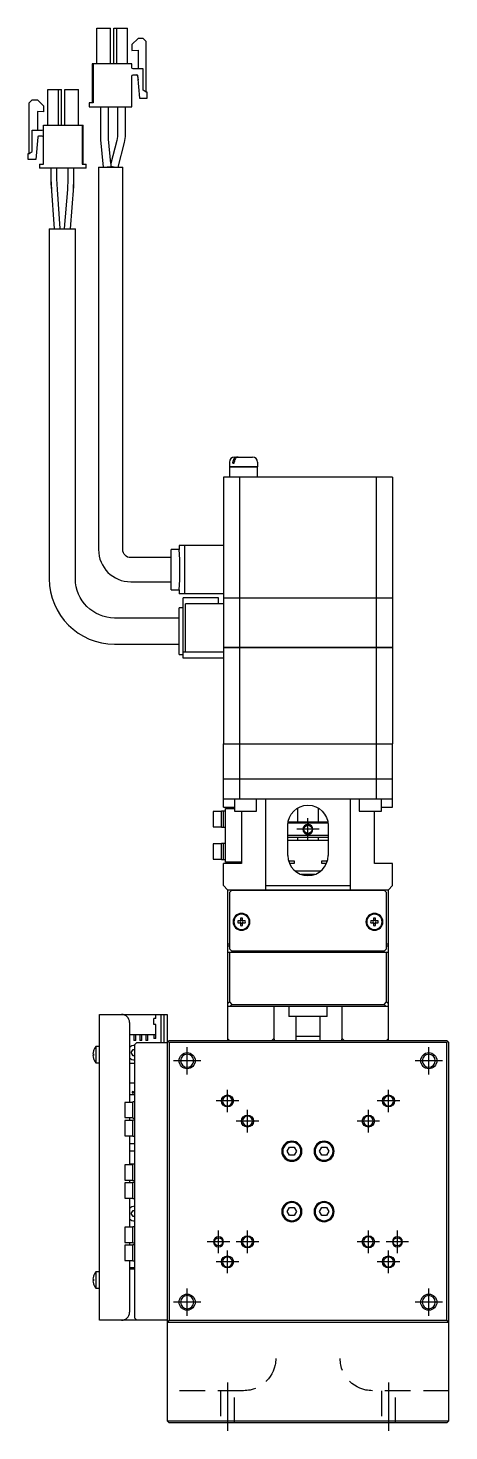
# Model space of a CAD drawing. Extents: x 0 to 956, y -8 to 832.
# Drawn here: x 359.6 to 464.1, y 8 to 356.6 of the extents above; entities that cross this region are included whole.
import ezdxf

# ---------------------------------------------------------------- set-up
doc = ezdxf.new("R2010")
doc.units = 0
doc.header["$LTSCALE"] = 0.5
doc.linetypes.add('CENTER', pattern=[50.8, 31.75, -6.35, 6.35, -6.35])
doc.linetypes.add('DASHED', pattern=[19.05, 12.7, -6.35])
for name, color, linetype in [('MSM_CENTER', 1, 'CENTER'), ('MSM_CONTINUOUS', 7, 'CONTINUOUS'), ('MSM_DASHED', 4, 'DASHED'), ('MSM_NARROW', 5, 'CONTINUOUS')]:
    doc.layers.add(name, color=color, linetype=linetype)

msp = doc.modelspace()

# ---------------------------------------------------------------- linework, layer by layer
at = {"layer": 'MSM_CENTER'}
for p, q in [((431.9, 157.5), (426.3, 157.5)), ((429.1, 154.7), (429.1, 160.3)), ((399.1, 96.6), (399.1, 103.4)), ((459.1, 96.6), (459.1, 103.4)), ((402.5, 100), (395.7, 100)), ((462.5, 100), (455.7, 100)), ((409.1, 87.2), (409.1, 92.8)), ((449.1, 87.2), (449.1, 92.8)), ((411.9, 90), (406.3, 90)), ((414.1, 82.2), (414.1, 87.8)), ((444.1, 82.2), (444.1, 87.8)), ((451.9, 90), (446.3, 90)), ((416.9, 85), (411.3, 85)), ((446.9, 85), (441.3, 85)), ((406.9, 52.2), (406.9, 57.8)), ((414.1, 52.2), (414.1, 57.8)), ((444.1, 52.2), (444.1, 57.8)), ((451.3, 52.2), (451.3, 57.8)), ((409.7, 55), (404.1, 55)), ((409.1, 47.2), (409.1, 52.8)), ((416.9, 55), (411.3, 55)), ((446.9, 55), (441.3, 55)), ((454.1, 55), (448.5, 55)), ((449.1, 47.2), (449.1, 52.8)), ((411.9, 50), (406.3, 50)), ((451.9, 50), (446.3, 50)), ((399.1, 36.6), (399.1, 43.4)), ((459.1, 36.6), (459.1, 43.4)), ((402.5, 40), (395.7, 40)), ((462.5, 40), (455.7, 40)), ((409.1, 20), (409.1, 8)), ((449.1, 20), (449.1, 8))]:
    msp.add_line(p, q, dxfattribs=at)
at = {"layer": 'MSM_CONTINUOUS'}
for p, q in [((376.7, 347.7), (376.7, 356.6)), ((376.7, 356.6), (380.1, 356.6)), ((376.7, 347.7), (376.7, 356.6)), ((380.1, 347.7), (380.1, 356.6)), ((380.9, 347.7), (380.9, 356.6)), ((380.9, 356.6), (384.3, 356.6)), ((380.9, 347.7), (380.9, 356.6)), ((381.65, 347.7), (381.65, 356.6)), ((384.3, 347.7), (384.3, 356.6)), ((386.9, 354), (385.4, 352.5)), ((386.9, 354), (385.4, 352.5)), ((385.4, 352.5), (385.4, 351)), ((385.4, 352.5), (385.4, 351)), ((388.2, 354), (386.9, 354)), ((388.9, 353.3), (388.2, 354)), ((388.9, 340.7), (388.9, 353.3)), ((385.4, 351), (386.9, 351.13)), ((386.9, 351.13), (386.9, 346.45)), ((386.9, 351.13), (386.9, 346.45)), ((375.8, 347.7), (375.55, 347.7)), ((375.55, 347.7), (375.55, 338)), ((375.8, 347.7), (375.8, 338)), ((385.4, 347.7), (375.8, 347.7)), ((375.8, 347.7), (375.8, 338)), ((385.4, 346.75), (385.4, 347.7)), ((388.2, 346.45), (385.7, 346.45)), ((388.2, 341.2), (388.2, 346.45)), ((385.4, 337), (385.4, 344.65)), ((385.7, 344.95), (386.6, 344.95)), ((386.8, 344.77), (387.29, 339.2)), ((386.8, 344.77), (386.9, 343.62)), ((386.8, 344.77), (387.29, 339.2)), ((386.8, 344.77), (386.9, 343.62)), ((386.9, 343.62), (386.9, 343.62)), ((359.9, 338.05), (360.6, 338.75)), ((360.6, 338.75), (361.9, 338.75)), ((361.9, 338.75), (363.4, 337.25)), ((364.5, 332.45), (364.5, 341.35)), ((364.5, 341.35), (367.9, 341.35)), ((367.15, 332.45), (367.15, 341.35)), ((367.9, 332.45), (367.9, 341.35)), ((368.7, 332.45), (368.7, 341.35)), ((368.7, 341.35), (372.1, 341.35)), ((372.1, 332.45), (372.1, 341.35)), ((387.29, 339.2), (389.2, 339.2)), ((388.9, 340.7), (388.2, 341.2)), ((389.2, 340.7), (388.9, 340.7)), ((389.2, 339.2), (389.2, 340.7)), ((359.9, 325.45), (359.9, 338.05)), ((361.9, 335.88), (361.9, 331.2)), ((363.4, 335.75), (361.9, 335.88)), ((363.4, 337.25), (363.4, 335.75)), ((374.8, 338), (374.8, 337)), ((375.8, 338), (374.8, 338)), ((374.8, 338), (374.8, 337)), ((374.8, 337), (385.4, 337)), ((377.58, 337), (377.58, 329.1)), ((379.58, 329.1), (379.58, 337)), ((381.78, 337), (381.78, 329.64)), ((383.78, 329.64), (383.78, 337)), ((360.6, 325.95), (360.6, 331.2)), ((360.6, 331.2), (363.1, 331.2)), ((363.4, 322.75), (363.4, 332.45)), ((363.4, 332.45), (373.25, 332.45)), ((373, 332.45), (373, 322.75)), ((373.25, 322.75), (373.25, 332.45)), ((362, 329.52), (361.51, 323.95)), ((363.1, 329.7), (362.2, 329.7)), ((377.58, 329.1), (377.59, 328.81)), ((377.59, 328.81), (378.25, 322)), ((379.58, 329), (379.58, 329.1)), ((380.16, 322.95), (379.58, 329)), ((381.65, 328.63), (380.16, 322.95)), ((381.78, 329.64), (381.65, 328.63)), ((381.98, 322), (383.58, 328.13)), ((383.58, 328.13), (383.78, 329.64)), ((359.6, 325.45), (359.9, 325.45)), ((359.6, 323.95), (359.6, 325.45)), ((359.9, 325.45), (360.6, 325.95)), ((361.51, 323.95), (359.6, 323.95)), ((362.4, 322.75), (362.4, 321.75)), ((362.4, 322.75), (363.4, 322.75)), ((374, 321.75), (362.4, 321.75)), ((365.28, 321.75), (365.28, 318.12)), ((366.78, 319.12), (366.78, 321.75)), ((369.48, 321.75), (369.48, 319.12)), ((370.98, 318.15), (370.98, 321.75)), ((373, 322.75), (374, 322.75)), ((374, 321.75), (374, 322.75)), ((377.1, 322), (383.1, 322)), ((377.1, 322), (377.1, 227)), ((380.25, 322.1), (379.25, 322)), ((380.16, 322.95), (380.11, 322.22)), ((380.24, 322.19), (380.11, 322.22)), ((380.95, 322), (380.11, 322.22)), ((380.11, 322.22), (380.24, 322.19)), ((380.24, 322.19), (380.95, 322)), ((380.25, 322.1), (380.24, 322.19)), ((383.1, 227), (383.1, 322)), ((365.28, 319.12), (365.38, 316.38)), ((365.31, 317.32), (366.1, 306.75)), ((366.87, 316.49), (366.78, 319.12)), ((369.48, 319.12), (369.37, 316.49)), ((370.1, 306.75), (370.94, 317.29)), ((370.87, 316.37), (370.98, 319.12)), ((367.6, 306.81), (366.87, 316.49)), ((369.37, 316.49), (368.6, 306.81)), ((364.85, 306.75), (371.35, 306.75)), ((364.85, 306.75), (364.85, 219.75)), ((371.35, 219.75), (371.35, 306.75)), ((409.6, 248.7), (409.6, 247.55)), ((416.6, 247.55), (409.6, 247.55)), ((409.65, 247.55), (409.65, 247.5)), ((410.46, 248.5), (410.46, 248.7)), ((410.46, 248.5), (410.81, 248.5)), ((410.81, 248.5), (410.81, 248.7)), ((410.9, 250), (415.3, 250)), ((416.55, 247.5), (416.55, 247.55)), ((416.6, 248.7), (416.6, 247.55)), ((408.1, 245), (408.1, 215.05)), ((450.1, 245), (408.1, 245)), ((416.6, 247.5), (409.6, 247.5)), ((409.6, 247.5), (409.6, 245)), ((412.13, 245), (412.13, 215.05)), ((416.6, 245), (416.6, 247.5)), ((446.07, 245), (446.07, 215.05)), ((450.1, 245), (450.1, 215.05)), ((395.1, 217), (395.1, 227)), ((397.11, 227), (395.1, 227)), ((408.1, 228), (397.11, 228)), ((397.11, 228), (397.11, 227)), ((398.53, 216), (398.53, 228)), ((395.1, 225), (385.1, 225)), ((385.1, 219), (395.1, 219)), ((395.1, 217), (397.11, 217)), ((397.11, 217), (397.11, 216)), ((408.1, 216), (397.11, 216)), ((406.9, 215), (398.1, 215)), ((398.1, 200), (398.1, 215)), ((398.7, 201.5), (398.7, 213.5)), ((408.1, 213.5), (398.7, 213.5)), ((406.9, 213.5), (406.9, 215)), ((408.1, 215.05), (450.1, 215.05)), ((408.1, 215), (450.1, 215)), ((408.1, 215), (408.1, 178.75)), ((408.15, 215.05), (408.15, 215)), ((412.13, 215), (412.13, 202.75)), ((412.39, 215.05), (412.39, 215)), ((445.81, 215.05), (445.81, 215)), ((446.07, 215), (446.07, 202.75)), ((450.05, 215.05), (450.05, 215)), ((450.1, 215), (450.1, 202.75)), ((397.1, 210), (381.1, 210)), ((397.1, 200.93), (397.1, 212.57)), ((398.1, 212.57), (397.1, 212.57)), ((381.1, 203.5), (397.1, 203.5)), ((408.1, 202.75), (450.1, 202.75)), ((408.1, 202.7), (450.1, 202.7)), ((408.15, 202.75), (408.15, 202.7)), ((412.13, 202.7), (412.13, 178.75)), ((412.39, 202.75), (412.39, 202.7)), ((445.81, 202.75), (445.81, 202.7)), ((446.07, 202.7), (446.07, 178.75)), ((450.05, 202.75), (450.05, 202.7)), ((450.1, 202.7), (450.1, 178.75)), ((397.1, 200.93), (398.1, 200.93)), ((408.1, 201.5), (398.1, 201.5)), ((408.1, 200), (398.1, 200)), ((408.1, 178.75), (450.1, 178.75)), ((408.1, 178.7), (450.1, 178.7)), ((408.1, 163), (408.1, 178.7)), ((408.15, 178.75), (408.15, 178.7)), ((412.13, 178.7), (412.13, 170)), ((412.39, 178.75), (412.39, 178.7)), ((445.81, 178.75), (445.81, 178.7)), ((446.07, 178.7), (446.07, 170)), ((450.05, 178.75), (450.05, 178.7)), ((450.1, 163), (450.1, 178.7)), ((408.1, 170), (450.1, 170)), ((412.1, 170), (412.1, 165)), ((446.1, 165), (446.1, 170)), ((450.1, 165), (408.1, 165)), ((410.85, 165), (410.85, 162)), ((416.35, 162), (416.35, 165)), ((418.6, 142.5), (418.6, 165)), ((439.6, 165), (439.6, 142.5)), ((441.85, 165), (441.85, 162)), ((447.35, 162), (447.35, 165)), ((405.6, 161.9), (405.6, 158.1)), ((407.6, 161.9), (405.6, 161.9)), ((407.6, 158), (407.6, 162)), ((408.6, 162), (407.6, 162)), ((408.1, 163), (410.85, 163)), ((408.1, 158), (408.1, 162)), ((408.6, 149.3), (408.6, 162.7)), ((408.6, 162.7), (410.85, 162.7)), ((410.85, 162), (416.35, 162)), ((412.6, 162), (412.6, 149)), ((426.6, 159.3), (426.6, 162.83)), ((431.6, 162.83), (431.6, 159.3)), ((441.85, 162), (447.35, 162)), ((445.6, 149), (445.6, 162)), ((447.35, 163), (450.1, 163)), ((405.6, 158.1), (407.6, 158.1)), ((407.6, 158), (408.6, 158)), ((424.1, 151), (424.1, 158.5)), ((424.14, 159.1), (434.07, 159.1)), ((434.04, 159.3), (424.17, 159.3)), ((434.1, 158.5), (434.1, 151)), ((405.6, 153.9), (405.6, 150.1)), ((407.6, 153.9), (405.6, 153.9)), ((407.6, 150), (407.6, 154)), ((408.6, 154), (407.6, 154)), ((408.1, 150), (408.1, 154)), ((434.1, 156), (424.1, 156)), ((434.1, 155.5), (424.1, 155.5)), ((424.1, 154.8), (434.1, 154.8)), ((426.6, 154.8), (426.6, 155.5)), ((431.6, 155.5), (431.6, 154.8)), ((405.6, 150.1), (407.6, 150.1)), ((407.6, 150), (408.6, 150)), ((408.1, 143.5), (408.1, 149)), ((412.6, 149), (408.1, 149)), ((412.6, 149.3), (408.6, 149.3)), ((425.77, 149.6), (424.3, 149.6)), ((424.48, 149.1), (425.77, 149.1)), ((425.75, 149.1), (425.75, 149.6)), ((425.77, 149.1), (425.77, 149.6)), ((432.23, 147.1), (425.97, 147.1)), ((432.43, 149.6), (432.43, 149.1)), ((433.9, 149.6), (432.43, 149.6)), ((432.43, 149.1), (433.73, 149.1)), ((432.45, 149.6), (432.45, 149.1)), ((450.1, 149), (445.6, 149)), ((450.1, 143.5), (450.1, 149)), ((408.1, 143.5), (409.1, 142.5)), ((418.6, 143.5), (439.6, 143.5)), ((430.81, 146.3), (427.4, 146.3)), ((427.85, 146.16), (427.85, 146.3)), ((430.35, 146.3), (430.35, 146.16)), ((449.1, 142.5), (450.1, 143.5)), ((409.1, 142.5), (449.1, 142.5)), ((409.1, 142.5), (409.1, 105)), ((410.1, 142.3), (409.6, 141.8)), ((409.6, 141.8), (409.6, 127.8)), ((448.1, 142.3), (410.1, 142.3)), ((419.1, 142.5), (419.1, 142.3)), ((421.6, 142.5), (421.6, 142.3)), ((436.6, 142.3), (436.6, 142.5)), ((439.1, 142.3), (439.1, 142.5)), ((448.6, 141.8), (448.1, 142.3)), ((448.6, 127.8), (448.6, 141.8)), ((449.1, 105), (449.1, 142.5)), ((412.36, 134.74), (411.68, 134.74)), ((411.68, 134.26), (412.36, 134.26)), ((412.36, 135.42), (412.36, 134.74)), ((412.36, 134.26), (412.36, 133.58)), ((412.84, 134.74), (412.84, 135.42)), ((413.52, 134.74), (412.84, 134.74)), ((412.84, 133.58), (412.84, 134.26)), ((412.84, 134.26), (413.52, 134.26)), ((445.36, 134.74), (444.68, 134.74)), ((444.68, 134.26), (445.36, 134.26)), ((445.36, 135.42), (445.36, 134.74)), ((445.36, 134.26), (445.36, 133.58)), ((445.84, 134.74), (445.84, 135.42)), ((446.52, 134.74), (445.84, 134.74)), ((445.84, 134.26), (446.52, 134.26)), ((445.84, 133.58), (445.84, 134.26)), ((409.1, 129), (409.6, 129)), ((448.6, 129), (449.1, 129)), ((409.6, 128.5), (409.1, 128.5)), ((409.1, 127), (449.1, 127)), ((409.6, 127.8), (410.1, 127.3)), ((409.6, 127), (409.6, 114.61)), ((410.1, 127.3), (448.1, 127.3)), ((419.1, 127.3), (419.1, 127)), ((420.85, 127), (420.85, 127.3)), ((424.1, 127.3), (424.1, 127.2)), ((424.1, 127.2), (434.1, 127.2)), ((424.1, 127.2), (424.3, 127)), ((433.9, 127), (434.1, 127.2)), ((434.1, 127.2), (434.1, 127.3)), ((437.35, 127.3), (437.35, 127)), ((439.1, 127), (439.1, 127.3)), ((448.1, 127.3), (448.6, 127.8)), ((449.1, 128.5), (448.6, 128.5)), ((448.6, 114.61), (448.6, 127)), ((409.1, 114.11), (409.6, 114.61)), ((449.1, 113.5), (409.1, 113.5)), ((409.6, 114.61), (410.21, 114)), ((410.21, 114), (409.71, 113.5)), ((410.21, 114), (447.99, 114)), ((420.62, 113.5), (420.62, 105.5)), ((424.35, 113.5), (424.35, 111)), ((433.85, 111), (433.85, 113.5)), ((437.59, 105.5), (437.59, 113.5)), ((447.99, 114), (448.6, 114.61)), ((448.49, 113.5), (447.99, 114)), ((448.6, 114.61), (449.1, 114.11)), ((377.3, 35.5), (377.3, 111.5)), ((377.3, 111.5), (394.1, 111.5)), ((384.8, 109.5), (384.8, 89.65)), ((391.35, 110.5), (390.85, 110.5)), ((390.85, 109), (390.85, 110.5)), ((391.35, 109), (390.85, 109)), ((391.35, 110.5), (391.35, 111.5)), ((391.35, 105.5), (391.35, 109)), ((392.6, 111.5), (392.6, 104.5)), ((393.3, 111.5), (393.3, 104.5)), ((394.1, 111.5), (394.1, 10.5)), ((433.85, 111), (424.35, 111)), ((426.1, 111), (426.1, 105)), ((432.1, 105), (432.1, 111)), ((384.8, 106.5), (391.35, 106.5)), ((384.85, 105), (384.8, 105)), ((384.85, 105), (384.85, 106.5)), ((385.85, 106.5), (385.85, 105)), ((386.35, 105), (385.85, 105)), ((386.35, 105), (386.35, 106.5)), ((387.35, 106.5), (387.35, 105)), ((387.85, 105), (387.35, 105)), ((387.85, 105), (387.85, 106.5)), ((388.85, 106.5), (388.85, 105)), ((389.35, 105), (388.85, 105)), ((389.35, 105), (389.35, 106.5)), ((390.85, 106.5), (390.85, 105.5)), ((391.35, 105.5), (390.85, 105.5)), ((394.1, 104.5), (394.35, 104.75)), ((394.35, 104.75), (394.6, 105)), ((394.6, 104.5), (394.35, 104.75)), ((394.6, 105), (463.6, 105)), ((409.6, 105), (409.1, 105.5)), ((420.62, 105.5), (420.12, 105)), ((432.1, 106), (426.1, 106)), ((438.09, 105), (437.59, 105.5)), ((449.1, 105.5), (448.6, 105)), ((463.6, 105), (463.85, 104.75)), ((463.85, 104.75), (463.6, 104.5)), ((463.85, 104.75), (464.1, 104.5)), ((375.71, 101.7), (375.85, 101.7)), ((375.85, 101.3), (375.71, 101.3)), ((375.85, 102.45), (375.85, 102.43)), ((375.85, 101.7), (375.85, 101.3)), ((376.4, 103.5), (376.4, 99.5)), ((377.3, 103.5), (376.4, 103.5)), ((385.24, 102), (385.67, 102.75)), ((385.67, 101.25), (385.24, 102)), ((385.67, 102.75), (386.1, 102.75)), ((386.1, 101.25), (385.67, 101.25)), ((386.6, 104.5), (386.1, 104)), ((386.1, 36), (386.1, 104)), ((386.6, 104.5), (394.1, 104.5)), ((394.6, 104.5), (394.6, 35.5)), ((463.6, 104.5), (394.6, 104.5)), ((463.6, 35.5), (463.6, 104.5)), ((464.1, 10.5), (464.1, 104.5)), ((375.85, 100.57), (375.85, 100.55)), ((376.4, 99.5), (377.3, 99.5)), ((384.8, 99.35), (386.1, 99.35)), ((386.1, 94.45), (384.8, 94.45)), ((386.1, 91.5), (384.8, 91.5)), ((383.6, 89.65), (383.6, 85.85)), ((385.6, 89.65), (383.6, 89.65)), ((385.6, 85.75), (385.6, 89.75)), ((386.1, 89.75), (385.6, 89.75)), ((383.6, 85.85), (385.6, 85.85)), ((383.6, 85.15), (383.6, 81.35)), ((385.6, 85.15), (383.6, 85.15)), ((384.8, 85.85), (384.8, 85.15)), ((385.6, 85.75), (386.1, 85.75)), ((385.6, 81.25), (385.6, 85.25)), ((386.1, 85.25), (385.6, 85.25)), ((383.6, 81.35), (385.6, 81.35)), ((384.8, 81.35), (384.8, 74.15)), ((385.6, 81.25), (386.1, 81.25)), ((384.8, 79.42), (386.1, 79.42)), ((386.1, 77.54), (384.8, 77.54)), ((423.95, 77.5), (424.52, 78.5)), ((424.52, 76.5), (423.95, 77.5)), ((424.52, 78.5), (425.68, 78.5)), ((425.68, 78.5), (426.26, 77.5)), ((426.26, 77.5), (425.68, 76.5)), ((431.95, 77.5), (432.52, 78.5)), ((432.52, 76.5), (431.95, 77.5)), ((432.52, 78.5), (433.68, 78.5)), ((433.68, 78.5), (434.26, 77.5)), ((434.26, 77.5), (433.68, 76.5)), ((383.6, 74.15), (383.6, 70.35)), ((385.6, 74.15), (383.6, 74.15)), ((384.8, 74.34), (386.1, 74.34)), ((385.6, 70.25), (385.6, 74.25)), ((386.1, 74.25), (385.6, 74.25)), ((425.68, 76.5), (424.52, 76.5)), ((433.68, 76.5), (432.52, 76.5)), ((383.6, 70.35), (385.6, 70.35)), ((384.8, 70.35), (384.8, 69.65)), ((385.6, 70.25), (386.1, 70.25)), ((385.6, 65.75), (385.6, 69.75)), ((386.1, 69.75), (385.6, 69.75)), ((383.6, 69.65), (383.6, 65.85)), ((385.6, 69.65), (383.6, 69.65)), ((383.6, 65.85), (385.6, 65.85)), ((384.8, 65.85), (384.8, 58.65)), ((385.24, 62), (385.67, 62.75)), ((385.6, 65.75), (386.1, 65.75)), ((385.67, 62.75), (386.1, 62.75)), ((423.95, 62.5), (424.52, 63.5)), ((424.52, 63.5), (425.68, 63.5)), ((425.68, 63.5), (426.26, 62.5)), ((431.95, 62.5), (432.52, 63.5)), ((432.52, 63.5), (433.68, 63.5)), ((433.68, 63.5), (434.26, 62.5)), ((385.67, 61.25), (385.24, 62)), ((386.1, 61.25), (385.67, 61.25)), ((424.52, 61.5), (423.95, 62.5)), ((425.68, 61.5), (424.52, 61.5)), ((426.26, 62.5), (425.68, 61.5)), ((432.52, 61.5), (431.95, 62.5)), ((433.68, 61.5), (432.52, 61.5)), ((434.26, 62.5), (433.68, 61.5)), ((383.6, 58.65), (383.6, 54.85)), ((385.6, 58.65), (383.6, 58.65)), ((385.6, 54.75), (385.6, 58.75)), ((386.1, 58.75), (385.6, 58.75)), ((383.6, 54.85), (385.6, 54.85)), ((383.6, 54.15), (383.6, 50.35)), ((385.6, 54.15), (383.6, 54.15)), ((384.8, 54.85), (384.8, 54.15)), ((385.6, 54.75), (386.1, 54.75)), ((385.6, 50.25), (385.6, 54.25)), ((386.1, 54.25), (385.6, 54.25)), ((383.6, 50.35), (385.6, 50.35)), ((384.8, 50.35), (384.8, 37.5)), ((385.6, 50.25), (386.1, 50.25)), ((375.71, 45.7), (375.85, 45.7)), ((375.85, 46.45), (375.85, 46.43)), ((375.85, 45.7), (375.85, 45.3)), ((376.4, 47.5), (376.4, 43.5)), ((377.3, 47.5), (376.4, 47.5)), ((386.1, 48.5), (384.8, 48.5)), ((386.1, 48.2), (384.8, 48.2)), ((375.85, 45.3), (375.71, 45.3)), ((375.85, 44.57), (375.85, 44.55)), ((376.4, 43.5), (377.3, 43.5)), ((394.1, 35.5), (377.3, 35.5)), ((386.1, 36), (386.6, 35.5)), ((394.6, 35), (394.1, 35.5)), ((394.1, 35), (464.1, 35)), ((394.35, 35.25), (394.6, 35.5)), ((394.6, 35.5), (463.6, 35.5)), ((463.6, 35.5), (463.85, 35.25)), ((463.85, 35.25), (463.6, 35)), ((464.1, 35.5), (463.85, 35.25)), ((394.1, 10.5), (464.1, 10.5)), ((394.1, 10.5), (394.6, 10)), ((464.1, 10.5), (463.6, 10)), ((463.6, 10), (394.6, 10))]:
    msp.add_line(p, q, dxfattribs=at)
for centre in [(429.1, 157.5), (406.9, 55), (451.3, 55)]:
    msp.add_circle(centre, 1.01, dxfattribs=at)
at = {"layer": 'MSM_CONTINUOUS', "extrusion": (0, 0, -1)}
for centre, radius in [((-412.6, 134.5), 2.1), ((-412.6, 134.5), 1.9), ((-445.6, 134.5), 2.1), ((-445.6, 134.5), 1.9), ((-399.1, 100), 1.62), ((-459.1, 100), 1.62), ((-385.63, 92.13), 0.2), ((-409.1, 90), 1.23), ((-449.1, 90), 1.23), ((-414.1, 85), 1.23), ((-444.1, 85), 1.23), ((-425.1, 77.5), 2.5), ((-425.1, 77.5), 2.25), ((-433.1, 77.5), 2.5), ((-433.1, 77.5), 2.25), ((-425.1, 62.5), 2.5), ((-425.1, 62.5), 2.25), ((-433.1, 62.5), 2.5), ((-433.1, 62.5), 2.25), ((-414.1, 55), 1.23), ((-444.1, 55), 1.23), ((-409.1, 50), 1.23), ((-449.1, 50), 1.23), ((-399.1, 40), 1.62), ((-459.1, 40), 1.62)]:
    msp.add_circle(centre, radius, dxfattribs=at)
for centre, radius, start, end in [((-385.7, 346.75), 0.3, 270, 0), ((-385.7, 344.65), 0.3, 0, 90), ((-386.6, 344.75), 0.2, 90, 175), ((-385.1, 227), 2, 270, 0), ((-381.1, 219.75), 9.75, 270, 0), ((-429.1, 158.5), 5, 0, 180), ((-386.1, 102), 1.9, 46.8264, 90), ((-391.18, 104.36), 0.2, 45.9308, 134.0692), ((-386.1, 102), 1.9, 270, 313.1736), ((-386.1, 62), 1.9, 46.8264, 90), ((-385.47, 65.95), 0.2, 227.5458, 331.6406), ((-386.1, 62), 1.9, 270.0001, 313.1736)]:
    msp.add_arc(centre, radius, start, end, dxfattribs=at)
at = {"layer": 'MSM_CONTINUOUS'}
for centre, radius, start, end in [((386.6, 344.75), 0.2, 5, 90), ((386.6, 344.75), 0.2, 5, 90), ((363.1, 331.5), 0.3, 270, 0), ((362.2, 329.5), 0.2, 90, 175), ((363.1, 329.4), 0.3, 0, 90), ((376.03, 318.12), 10.75, 180, 184.2892), ((360.23, 318.15), 10.75, 355.452, 0), ((367.52, 306.81), 0.0791, 313.0199, 358.7436), ((368.68, 306.81), 0.0778, 180.4761, 230.6161), ((410.9, 248.7), 1.3, 90, 180), ((412.12, 248.72), 1.66, 150.2769, 180.5545), ((411.46, 249.11), 0.891, 94.9633, 151.2514), ((412.42, 248.72), 1.61, 145.2137, 180.7416), ((411.77, 249.19), 0.809, 92.7073, 146.3874), ((415.3, 248.7), 1.3, 0, 90), ((385.1, 227), 8, 180, 270), ((337.31, 222), 60, 355.2198, 4.7802), ((381.1, 219.75), 16.25, 180, 270), ((429.1, 151), 5, 180, 0), ((412.6, 134.5), 0.95, 165.3667, 194.6333), ((412.6, 134.5), 0.365, 138.8496, 221.1504), ((412.6, 134.5), 0.95, 75.3667, 104.6333), ((412.6, 134.5), 0.365, 48.8496, 131.1504), ((412.6, 134.5), 0.365, 228.8496, 311.1504), ((412.6, 134.5), 0.95, 255.3667, 284.6333), ((412.6, 134.5), 0.365, 318.8496, 41.1504), ((412.6, 134.5), 0.95, 345.3667, 14.6333), ((445.6, 134.5), 0.95, 165.3667, 194.6333), ((445.6, 134.5), 0.365, 138.8496, 221.1504), ((445.6, 134.5), 0.95, 75.3667, 104.6333), ((445.6, 134.5), 0.365, 48.8496, 131.1504), ((445.6, 134.5), 0.365, 228.8496, 311.1504), ((445.6, 134.5), 0.95, 255.3667, 284.6333), ((445.6, 134.5), 0.365, 318.8496, 41.1504), ((445.6, 134.5), 0.95, 345.3667, 14.6333), ((382.8, 109.5), 2, 0, 90), ((428.11, 107.92), 7.87, 197.8716, 201.74), ((430.06, 107.92), 7.9, 338.3258, 342.179), ((378.9, 101.5), 3.19, 163.0947, 176.4096), ((378.9, 101.5), 3.19, 183.5904, 196.9053), ((378.9, 101.5), 3.2, 141.3178, 162.73), ((378.9, 101.5), 3.2, 197.27, 218.6822), ((378.9, 45.5), 3.19, 163.0947, 176.4096), ((378.9, 45.5), 3.2, 141.3178, 162.73), ((378.9, 45.5), 3.19, 183.5904, 196.9053), ((378.9, 45.5), 3.2, 197.27, 218.6822), ((382.8, 37.5), 2, 270, 0)]:
    msp.add_arc(centre, radius, start, end, dxfattribs=at)
at = {"layer": 'MSM_DASHED'}
for p, q in [((413.1, 18), (394.1, 18)), ((407.35, 18), (407.35, 10)), ((410.85, 10), (410.85, 18)), ((464.1, 18), (445.1, 18)), ((447.35, 18), (447.35, 10)), ((450.85, 10), (450.85, 18))]:
    msp.add_line(p, q, dxfattribs=at)
at = {"layer": 'MSM_DASHED', "extrusion": (0, 0, -1)}
for centre, start, end in [((-413.1, 26), 180, 270), ((-445.1, 26), 270, 0)]:
    msp.add_arc(centre, 8, start, end, dxfattribs=at)
at = {"layer": 'MSM_NARROW', "extrusion": (0, 0, -1)}
for centre in [(-429.1, 157.5), (-406.9, 55), (-451.3, 55)]:
    msp.add_circle(centre, 1.25, dxfattribs=at)
at = {"layer": 'MSM_NARROW'}
for centre, radius in [((399.1, 100), 2), ((459.1, 100), 2), ((409.1, 90), 1.5), ((449.1, 90), 1.5), ((414.1, 85), 1.5), ((444.1, 85), 1.5), ((414.1, 55), 1.5), ((444.1, 55), 1.5), ((409.1, 50), 1.5), ((449.1, 50), 1.5), ((399.1, 40), 2), ((459.1, 40), 2)]:
    msp.add_circle(centre, radius, dxfattribs=at)

doc.saveas('drawing.dxf')
